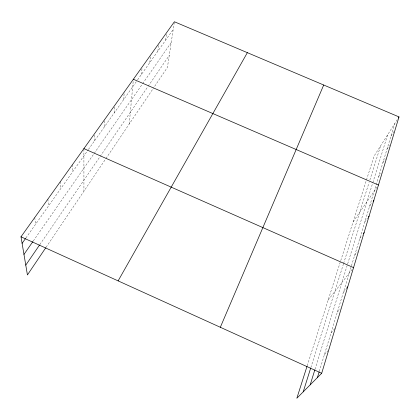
<?xml version="1.0" encoding="UTF-8"?>
<svg xmlns="http://www.w3.org/2000/svg" width="420" height="420" viewBox="0 0 420 420"><rect width="100%" height="100%" fill="white"/><g stroke="black" fill="none" stroke-linecap="round" stroke-linejoin="round"><path stroke-width="0.32" stroke-dasharray="2.1 1.58" d="M94.442 140.952L94.6 133.618M104.559 126.625L104.869 119.217M114.293 112.849L114.702 106.003M123.659 99.587L124.236 92.064M129.245 124L133.319 79.884M141.372 74.508L142.112 67.541M149.756 62.638L150.591 55.645M157.852 51.182L158.771 44.168M165.664 40.115L166.666 33.091M174.295 22.391L167.412 67.42L153.242 88.426M319.294 371.406L351.267 266.438M351.451 265.829L394.81 123.501M314.995 369.327L372.64 183.225M372.829 182.621L387.655 134.747M310.847 367.584L343.381 264.18M343.57 263.566L369.091 182.448M369.852 180.038L380.62 145.803M307.193 365.783L374.099 156.056L397.252 119.658M390.973 136.096L393.781 131.744M386.993 149.147L389.466 145.373M382.877 162.671L385.355 158.944M46.079 247.291L105.572 159.096M105.934 158.56L152.891 88.951M378.604 176.699L381.092 173.019M39.874 244.529L99.818 156.912M100.191 156.371L147.793 86.793M148.16 86.252L169.239 55.445M353.141 221.755L377.029 187.11M33.29 240.996L142.233 84.236M142.606 83.701L171.213 42.541M369.563 206.378L372.073 202.813M25.851 238.051L88.048 149.998M88.426 149.468L137.214 80.393M137.592 79.863L173.219 29.426M364.775 222.091L367.652 218.096M359.798 238.429L362.324 235.011M354.617 255.439L357.373 251.811M328.156 300.08L353.162 268.128M343.418 292.21L346.962 287.837M337.355 312.113L340.111 308.852M331.012 332.934L334.903 328.54M324.371 354.732L328.246 350.584M34.75 217.523L35.595 224.259M47.875 199.122L48.484 206.01M60.417 181.534L60.806 188.564M72.419 164.714L72.608 171.859M83.906 149.21L83.932 191.173"/><path stroke-width="0.63" d="M306.994 366.403L296.84 398.249L321.694 373.28L399 116.912L174.389 21.751L21 236.801L27.426 274.943L45.722 247.816M317.41 377.585L319.106 372.026M310.196 384.83L314.806 369.947M303.214 391.844L310.653 368.198M220.332 327.274L323.705 85.008M118.115 280.88L247.349 52.663M398.302 118.01L399 116.912M25.772 265.135L39.506 245.065M23.966 254.415L32.918 241.537M373.149 201.28L373.868 200.261M22.103 243.353L25.478 238.581M368.372 217.093L369.091 216.095M363.405 233.546L364.124 232.57M346.962 287.837L347.75 286.865M133.376 79.254L378.457 185.036M83.906 148.607L353.556 267.624M21 236.801L321.694 373.28"/></g></svg>
